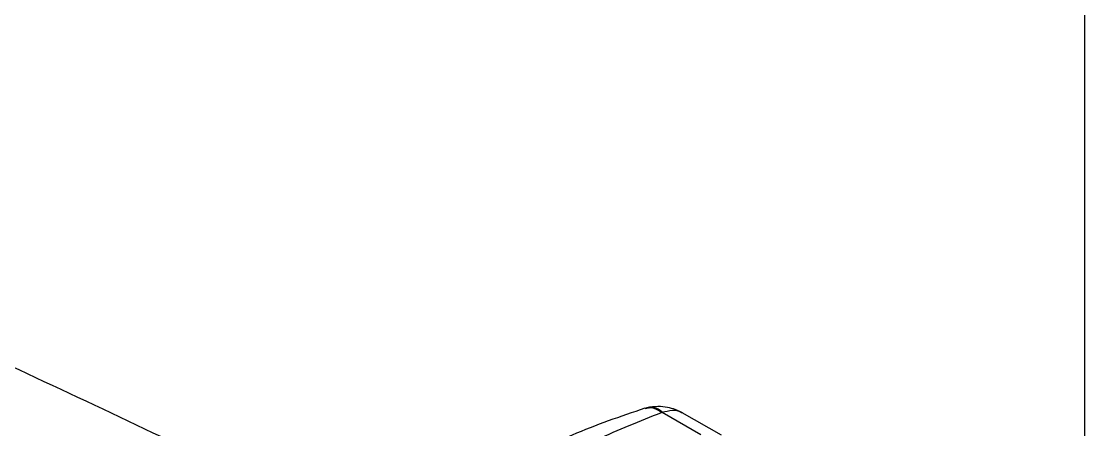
# Model space of a CAD drawing. Extents: x 6 to 134, y 3 to 97.
# Drawn here: x 15.577 to 17.93, y 80.814 to 81.718 of the extents above; entities that cross this region are included whole.
import ezdxf

# ---------------------------------------------------------------- set-up
doc = ezdxf.new("R2010")
doc.units = 0
doc.header["$MEASUREMENT"] = 0
doc.layers.add('OBJECT', color=7, linetype='CONTINUOUS')

msp = doc.modelspace()

# ---------------------------------------------------------------- linework, layer by layer
at = {"layer": 'OBJECT'}
for p, q in [((17.9304, 80.0334), (17.9304, 84.5112)), ((16.9673, 80.8641), (16.9587, 80.8622)), ((16.9936, 80.8525), (16.9953, 80.8531)), ((16.9953, 80.8531), (17.0806, 80.8039)), ((17.1265, 80.802), (17.0398, 80.852))]:
    msp.add_line(p, q, dxfattribs=at)
for points, knots in [([(16.4004, 80.5493), (16.2051, 80.6448), (15.813, 80.8364), (15.2183, 81.11), (14.6181, 81.3724), (14.1737, 81.5597), (13.9284, 81.6559), (13.8857, 81.6726)], [0, 0, 0, 0, 0.23629, 0.47433, 0.712202, 0.949865, 1, 1, 1, 1]), ([(16.957, 80.8618), (16.9028, 80.8435), (16.7937, 80.8067), (16.6914, 80.7514), (16.64, 80.7236)], [0, 0, 0, 0, 0.4970756, 1, 1, 1, 1]), ([(16.9936, 80.8525), (16.9865, 80.857), (16.9739, 80.8651), (16.9623, 80.8618), (16.9573, 80.8603)], [0, 0, 0, 0, 0.561971, 1, 1, 1, 1]), ([(16.9953, 80.8531), (16.9895, 80.8578), (16.98, 80.8656), (16.971, 80.8633), (16.9675, 80.8624)], [0, 0, 0, 0, 0.611715, 1, 1, 1, 1]), ([(17.0401, 80.8518), (17.0361, 80.8539), (17.0276, 80.8583), (17.0108, 80.8634), (16.9905, 80.8665), (16.9758, 80.865), (16.9677, 80.8642)], [0, 0, 0, 0, 0.197151, 0.41857, 0.683815, 1, 1, 1, 1]), ([(16.9953, 80.8531), (17.0028, 80.855), (17.0177, 80.8588), (17.0328, 80.857), (17.0387, 80.852), (17.0397, 80.8512)], [0, 0, 0, 0, 0.454396, 0.908793, 1, 1, 1, 1]), ([(13.5817, 80.8363), (13.8738, 80.6939), (14.5124, 80.3826), (15.3993, 79.9147), (15.9935, 79.5767), (16.2407, 79.4361)], [0, 0, 0, 0, 0.3298516, 0.7211857, 1, 1, 1, 1]), ([(16.2473, 79.4113), (16.1415, 79.4719), (15.837, 79.6465), (15.3353, 79.9212), (14.7369, 80.239), (14.1528, 80.538), (13.7661, 80.7261), (13.5817, 80.8157)], [0, 0, 0, 0, 0.1190789, 0.3425591, 0.5643756, 0.7922753, 1, 1, 1, 1])]:
    msp.add_open_spline(points, degree=3, knots=knots, dxfattribs=at)
msp.add_open_spline([(16.7077, 80.7169), (16.7557, 80.7434), (16.8515, 80.7964), (16.9463, 80.8338), (16.9936, 80.8525)], degree=3, dxfattribs=at)

doc.saveas('drawing.dxf')
